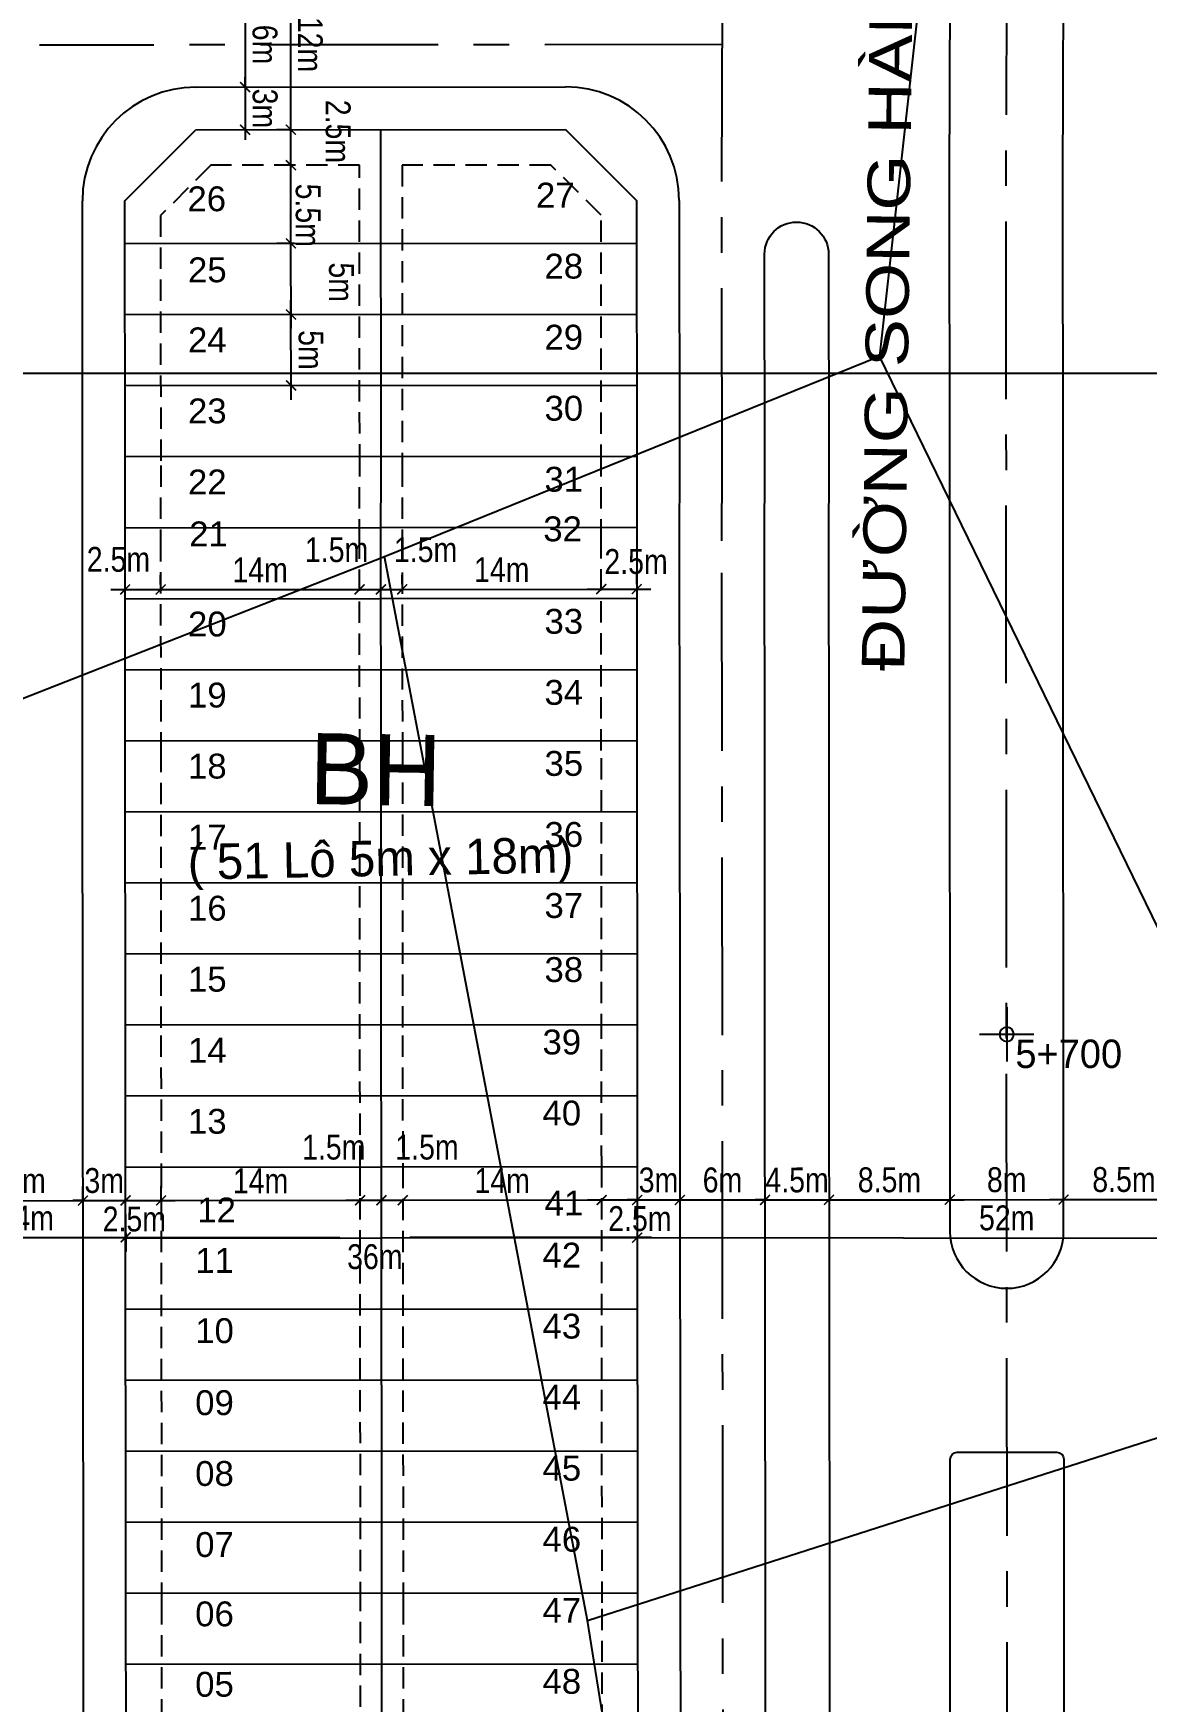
# Model space of a CAD drawing. Extents: x 597165 to 598689, y 1181586 to 1183364.
# Drawn here: x 598049.3 to 598127.6, y 1182460.9 to 1182578.3 of the extents above; entities that cross this region are included whole.
import ezdxf
from ezdxf.enums import TextEntityAlignment as Align

# ---------------------------------------------------------------- set-up
doc = ezdxf.new("R2010")
doc.units = 0
doc.header["$MEASUREMENT"] = 0
doc.linetypes.add('CENTER', pattern=[2, 1.25, -0.25, 0.25, -0.25])
doc.linetypes.add('DASHED', pattern=[0.75, 0.5, -0.25])
doc.layers.get('0').update_dxf_attribs({"linetype": 'CONTINUOUS'})
doc.layers.get('DEFPOINTS').update_dxf_attribs({"color": 8, "linetype": 'CONTINUOUS'})
for name, color, linetype in [('CGXD', 3, 'CONTINUOUS'), ('DIM-T', 7, 'CONTINUOUS'), ('DTEXT', 7, 'CONTINUOUS'), ('DTEXT-TENLO', 4, 'CONTINUOUS'), ('GT-QLO50-L', 4, 'CONTINUOUS'), ('GT-QLO50-LYTRINH', 7, 'CONTINUOUS'), ('GT-QLO50-TIM', 2, 'CONTINUOUS'), ('NEN-HT', 8, 'CONTINUOUS'), ('NET-04', 4, 'CONTINUOUS'), ('NET-LENGOAI', 4, 'CONTINUOUS'), ('NET-LETRONG', 5, 'CONTINUOUS'), ('NET-PLO', 2, 'CONTINUOUS'), ('NET-TIM', 2, 'CENTER'), ('TEXT-SOLO', 7, 'CONTINUOUS')]:
    doc.layers.add(name, color=color, linetype=linetype)
doc.styles.add('AVO', font='VHELVEN.TTF')
doc.styles.add('TOA-DO-TIM', font='VAVON.TTF')
doc.styles.add('VHEL-C-R', font='VHELVCN.TTF')
doc.styles.add('VHEL-R', font='VHELVEN.TTF')
doc.styles.add('VTIMES-R', font='VAPTIMN.TTF')
doc.dimstyles.new('TL1000', dxfattribs={"dimscale": 0, "dimtxt": 2, "dimasz": 0.7, "dimexe": 1, "dimexo": 1, "dimgap": 0.5, "dimtad": 1, "dimdec": 1, "dimzin": 12, "dimtxsty": 'VHEL-C-R', "dimblk1": 'ARCHTICK', "dimblk2": 'ARCHTICK', "dimsah": 1, "dimcen": -0.09, "dimdle": 1, "dimclrd": 256, "dimclre": 256, "dimclrt": 256, "dimazin": 3, "dimtfac": 0.005, "dimtdec": 1, "dimtix": 1, "dimtmove": 0, "dimatfit": 3, "dimtolj": 1, "dimtzin": 0})

# ---------------------------------------------------------------- blocks, each defined once
blk = doc.blocks.new('LYTRINH')
at = {"layer": 'GT-QLO50-LYTRINH'}
for p, q in [((0, 0.96), (0, -0.96)), ((0.96, 0), (-0.96, 0))]:
    blk.add_line(p, q, dxfattribs=at)
blk = doc.blocks.new('_ARCHTICK')
at = {"color": 0, "linetype": 'BYBLOCK', "const_width": 0.15}
blk.add_lwpolyline([(-0.5, -0.5), (0.5, 0.5)], dxfattribs=at)
blk = doc.blocks.new('*D1388')
at = {"linetype": 'BYBLOCK'}
blk.add_line((598067.43, 1182552.51), (598067.42, 1182559.51), dxfattribs=at)
at = {"layer": 'DEFPOINTS', "color": 0, "linetype": 'BYBLOCK'}
for p in [(598067.42, 1182558.51), (598067.42, 1182558.51), (598067.43, 1182553.51)]:
    blk.add_point(p, dxfattribs=at)
at = {"linetype": 'BYBLOCK', "xscale": 0.7, "yscale": 0.7, "zscale": 0.7}
for p, rotation in [((598067.42, 1182558.51), 90.0463131872708), ((598067.43, 1182553.51), 270.0463131872708)]:
    blk.add_blockref('_ARCHTICK', p, dxfattribs=dict(at, rotation=rotation))
at = {"linetype": 'BYBLOCK', "insert": (598068.82, 1182556.01), "char_height": 1.75, "attachment_point": 5, "rotation": 270.0463, "style": 'VHEL-C-R'}
blk.add_mtext('\\A1;5m', dxfattribs=at)
blk = doc.blocks.new('*D1387')
at = {"linetype": 'BYBLOCK'}
for p, q in [((598067.66, 1182563.51), (598066.42, 1182563.51)), ((598067.43, 1182557.51), (598067.42, 1182563.51))]:
    blk.add_line(p, q, dxfattribs=at)
at = {"layer": 'DEFPOINTS', "color": 0, "linetype": 'BYBLOCK'}
for p in [(598067.42, 1182563.51), (598068.66, 1182563.51), (598067.42, 1182558.51)]:
    blk.add_point(p, dxfattribs=at)
at = {"linetype": 'BYBLOCK', "xscale": 0.7, "yscale": 0.7, "zscale": 0.7}
for p, rotation in [((598067.42, 1182563.51), 90.04631318727085), ((598067.42, 1182558.51), 270.0463131872709)]:
    blk.add_blockref('_ARCHTICK', p, dxfattribs=dict(at, rotation=rotation))
at = {"linetype": 'BYBLOCK', "insert": (598070.96, 1182560.78), "char_height": 1.75, "attachment_point": 5, "rotation": 270.0463, "style": 'VHEL-C-R'}
blk.add_mtext('\\A1;5m', dxfattribs=at)
blk = doc.blocks.new('*D1386')
at = {"linetype": 'BYBLOCK'}
for p, q in [((598067.42, 1182562.51), (598067.41, 1182570.01)), ((598067.1, 1182569.01), (598066.42, 1182569.01)), ((598067.66, 1182563.51), (598066.42, 1182563.51))]:
    blk.add_line(p, q, dxfattribs=at)
at = {"layer": 'DEFPOINTS', "color": 0, "linetype": 'BYBLOCK'}
for p in [(598067.42, 1182569.01), (598068.1, 1182569.01), (598068.66, 1182563.51)]:
    blk.add_point(p, dxfattribs=at)
at = {"linetype": 'BYBLOCK', "xscale": 0.7, "yscale": 0.7, "zscale": 0.7}
for p, rotation in [((598067.42, 1182569.01), 90.04631318727085), ((598067.42, 1182563.51), 270.0463131872709)]:
    blk.add_blockref('_ARCHTICK', p, dxfattribs=dict(at, rotation=rotation))
at = {"linetype": 'BYBLOCK', "insert": (598068.62, 1182565.49), "char_height": 1.75, "attachment_point": 5, "rotation": 270.0463, "style": 'VHEL-C-R'}
blk.add_mtext('\\A1;5.5m', dxfattribs=at)
blk = doc.blocks.new('*D1385')
at = {"linetype": 'BYBLOCK'}
for p, q in [((598067.27, 1182571.51), (598066.41, 1182571.51)), ((598067.42, 1182568.01), (598067.41, 1182571.51)), ((598067.1, 1182569.01), (598066.42, 1182569.01))]:
    blk.add_line(p, q, dxfattribs=at)
at = {"layer": 'DEFPOINTS', "color": 0, "linetype": 'BYBLOCK'}
for p in [(598067.41, 1182571.51), (598068.27, 1182571.51), (598068.1, 1182569.01)]:
    blk.add_point(p, dxfattribs=at)
at = {"linetype": 'BYBLOCK', "xscale": 0.7, "yscale": 0.7, "zscale": 0.7}
for p, rotation in [((598067.41, 1182571.51), 90.04631318727085), ((598067.42, 1182569.01), 270.0463131872709)]:
    blk.add_blockref('_ARCHTICK', p, dxfattribs=dict(at, rotation=rotation))
at = {"linetype": 'BYBLOCK', "insert": (598070.73, 1182571.39), "char_height": 1.75, "attachment_point": 5, "rotation": 270.0463, "style": 'VHEL-C-R'}
blk.add_mtext('\\A1;2.5m', dxfattribs=at)
blk = doc.blocks.new('*D1384')
at = {"linetype": 'BYBLOCK'}
for p, q in [((598067.41, 1182570.51), (598067.4, 1182584.51)), ((598067.27, 1182571.51), (598066.41, 1182571.51))]:
    blk.add_line(p, q, dxfattribs=at)
at = {"layer": 'DEFPOINTS', "color": 0, "linetype": 'BYBLOCK'}
for p in [(598067.4, 1182583.51), (598067.4, 1182583.51), (598068.27, 1182571.51)]:
    blk.add_point(p, dxfattribs=at)
at = {"linetype": 'BYBLOCK', "xscale": 0.7, "yscale": 0.7, "zscale": 0.7}
for p, rotation in [((598067.4, 1182583.51), 90.04631318727085), ((598067.41, 1182571.51), 270.0463131872709)]:
    blk.add_blockref('_ARCHTICK', p, dxfattribs=dict(at, rotation=rotation))
at = {"linetype": 'BYBLOCK', "insert": (598068.78, 1182577.51), "char_height": 1.75, "attachment_point": 5, "rotation": 270.0463, "style": 'VHEL-C-R'}
blk.add_mtext('\\A1;12m', dxfattribs=at)
blk = doc.blocks.new('*D1371')
at = {"linetype": 'BYBLOCK'}
for p, q in [((598055.75, 1182539.5), (598055.75, 1182540.15)), ((598058.25, 1182539.5), (598058.25, 1182540.15)), ((598054.75, 1182539.15), (598058.25, 1182539.15))]:
    blk.add_line(p, q, dxfattribs=at)
at = {"layer": 'DEFPOINTS', "color": 0, "linetype": 'BYBLOCK'}
for p in [(598058.25, 1182539.15), (598055.75, 1182538.5), (598058.25, 1182538.5)]:
    blk.add_point(p, dxfattribs=at)
at = {"linetype": 'BYBLOCK', "xscale": 0.7, "yscale": 0.7, "zscale": 0.7}
for p, rotation in [((598055.75, 1182539.15), 180.0516133719799), ((598058.25, 1182539.15), 0.05161337197983987)]:
    blk.add_blockref('_ARCHTICK', p, dxfattribs=dict(at, rotation=rotation))
at = {"linetype": 'BYBLOCK', "insert": (598055.28, 1182541.26), "char_height": 1.75, "attachment_point": 5, "rotation": 0.0516, "style": 'VHEL-C-R'}
blk.add_mtext('\\A1;2.5m', dxfattribs=at)
blk = doc.blocks.new('*D1370')
at = {"linetype": 'BYBLOCK'}
for p, q in [((598058.25, 1182539.5), (598058.25, 1182540.15)), ((598072.25, 1182539.51), (598072.25, 1182540.16)), ((598057.25, 1182539.15), (598073.25, 1182539.16))]:
    blk.add_line(p, q, dxfattribs=at)
at = {"layer": 'DEFPOINTS', "color": 0, "linetype": 'BYBLOCK'}
for p in [(598072.25, 1182539.16), (598058.25, 1182538.5), (598072.25, 1182538.51)]:
    blk.add_point(p, dxfattribs=at)
at = {"linetype": 'BYBLOCK', "xscale": 0.7, "yscale": 0.7, "zscale": 0.7}
for p, rotation in [((598058.25, 1182539.15), 180.0516133719799), ((598072.25, 1182539.16), 0.05161337197985257)]:
    blk.add_blockref('_ARCHTICK', p, dxfattribs=dict(at, rotation=rotation))
at = {"linetype": 'BYBLOCK', "insert": (598065.25, 1182540.53), "char_height": 1.75, "attachment_point": 5, "rotation": 0.0516, "style": 'VHEL-C-R'}
blk.add_mtext('\\A1;14m', dxfattribs=at)
blk = doc.blocks.new('*D1369')
at = {"linetype": 'BYBLOCK'}
for p, q in [((598072.25, 1182539.51), (598072.25, 1182540.16)), ((598073.75, 1182539.51), (598073.75, 1182540.16)), ((598071.25, 1182539.16), (598073.75, 1182539.16))]:
    blk.add_line(p, q, dxfattribs=at)
at = {"layer": 'DEFPOINTS', "color": 0, "linetype": 'BYBLOCK'}
for p in [(598073.75, 1182539.16), (598072.25, 1182538.51), (598073.75, 1182538.51)]:
    blk.add_point(p, dxfattribs=at)
at = {"linetype": 'BYBLOCK', "xscale": 0.7, "yscale": 0.7, "zscale": 0.7}
for p, rotation in [((598072.25, 1182539.16), 180.0516133719799), ((598073.75, 1182539.16), 0.05161337197985257)]:
    blk.add_blockref('_ARCHTICK', p, dxfattribs=dict(at, rotation=rotation))
at = {"linetype": 'BYBLOCK', "insert": (598070.63, 1182541.94), "char_height": 1.75, "attachment_point": 5, "rotation": 0.0516, "style": 'VHEL-C-R'}
blk.add_mtext('\\A1;1.5m', dxfattribs=at)
blk = doc.blocks.new('*D1368')
at = {"linetype": 'BYBLOCK'}
for p, q in [((598073.75, 1182539.51), (598073.75, 1182540.16)), ((598075.25, 1182539.52), (598075.25, 1182540.16)), ((598072.75, 1182539.16), (598075.25, 1182539.16))]:
    blk.add_line(p, q, dxfattribs=at)
at = {"layer": 'DEFPOINTS', "color": 0, "linetype": 'BYBLOCK'}
for p in [(598075.25, 1182539.16), (598073.75, 1182538.51), (598075.25, 1182538.52)]:
    blk.add_point(p, dxfattribs=at)
at = {"linetype": 'BYBLOCK', "xscale": 0.7, "yscale": 0.7, "zscale": 0.7}
for p, rotation in [((598073.75, 1182539.16), 180.0516133719799), ((598075.25, 1182539.16), 0.05161337197985257)]:
    blk.add_blockref('_ARCHTICK', p, dxfattribs=dict(at, rotation=rotation))
at = {"linetype": 'BYBLOCK', "insert": (598076.89, 1182541.94), "char_height": 1.75, "attachment_point": 5, "rotation": 0.0516, "style": 'VHEL-C-R'}
blk.add_mtext('\\A1;1.5m', dxfattribs=at)
blk = doc.blocks.new('*D1367')
at = {"linetype": 'BYBLOCK'}
for p, q in [((598075.25, 1182539.52), (598075.25, 1182540.16)), ((598089.25, 1182539.53), (598089.25, 1182540.18)), ((598074.25, 1182539.16), (598090.25, 1182539.18))]:
    blk.add_line(p, q, dxfattribs=at)
at = {"layer": 'DEFPOINTS', "color": 0, "linetype": 'BYBLOCK'}
for p in [(598089.25, 1182539.18), (598075.25, 1182538.52), (598089.25, 1182538.53)]:
    blk.add_point(p, dxfattribs=at)
at = {"linetype": 'BYBLOCK', "xscale": 0.7, "yscale": 0.7, "zscale": 0.7}
for p, rotation in [((598075.25, 1182539.16), 180.0516133719799), ((598089.25, 1182539.18), 0.05161337197985257)]:
    blk.add_blockref('_ARCHTICK', p, dxfattribs=dict(at, rotation=rotation))
at = {"linetype": 'BYBLOCK', "insert": (598082.25, 1182540.55), "char_height": 1.75, "attachment_point": 5, "rotation": 0.0516, "style": 'VHEL-C-R'}
blk.add_mtext('\\A1;14m', dxfattribs=at)
blk = doc.blocks.new('*D1366')
at = {"linetype": 'BYBLOCK'}
for p, q in [((598089.25, 1182539.53), (598089.25, 1182540.18)), ((598091.75, 1182539.53), (598091.75, 1182540.18)), ((598088.25, 1182539.18), (598092.75, 1182539.18))]:
    blk.add_line(p, q, dxfattribs=at)
at = {"layer": 'DEFPOINTS', "color": 0, "linetype": 'BYBLOCK'}
for p in [(598091.75, 1182539.18), (598089.25, 1182538.53), (598091.75, 1182538.53)]:
    blk.add_point(p, dxfattribs=at)
at = {"linetype": 'BYBLOCK', "xscale": 0.7, "yscale": 0.7, "zscale": 0.7}
for p, rotation in [((598089.25, 1182539.18), 180.0516133719799), ((598091.75, 1182539.18), 0.05161337197985257)]:
    blk.add_blockref('_ARCHTICK', p, dxfattribs=dict(at, rotation=rotation))
at = {"linetype": 'BYBLOCK', "insert": (598091.7, 1182541.11), "char_height": 1.75, "attachment_point": 5, "rotation": 0.0516, "style": 'VHEL-C-R'}
blk.add_mtext('\\A1;2.5m', dxfattribs=at)
blk = doc.blocks.new('*D1356')
at = {"linetype": 'BYBLOCK'}
for p, q in [((598064.19, 1182581.51), (598064.19, 1182573.51)), ((598064.91, 1182580.51), (598063.19, 1182580.51))]:
    blk.add_line(p, q, dxfattribs=at)
at = {"layer": 'DEFPOINTS', "color": 0, "linetype": 'BYBLOCK'}
for p in [(598065.91, 1182580.51), (598064.19, 1182574.51), (598064.19, 1182574.51)]:
    blk.add_point(p, dxfattribs=at)
at = {"linetype": 'BYBLOCK', "xscale": 0.7, "yscale": 0.7, "zscale": 0.7}
for p, rotation in [((598064.19, 1182580.51), 90.04631318772412), ((598064.19, 1182574.51), 270.0463131877241)]:
    blk.add_blockref('_ARCHTICK', p, dxfattribs=dict(at, rotation=rotation))
at = {"linetype": 'BYBLOCK', "insert": (598065.58, 1182577.51), "char_height": 1.75, "attachment_point": 5, "rotation": 270.0463, "style": 'VHEL-C-R'}
blk.add_mtext('\\A1;6m', dxfattribs=at)
blk = doc.blocks.new('*D1355')
at = {"linetype": 'BYBLOCK'}
for p, q in [((598064.19, 1182574.51), (598064.19, 1182575.21)), ((598064.19, 1182574.51), (598064.19, 1182571.51)), ((598064.19, 1182571.51), (598064.19, 1182570.81))]:
    blk.add_line(p, q, dxfattribs=at)
at = {"layer": 'DEFPOINTS', "color": 0, "linetype": 'BYBLOCK'}
for p in [(598064.19, 1182574.51), (598064.19, 1182571.51), (598064.19, 1182571.51)]:
    blk.add_point(p, dxfattribs=at)
at = {"linetype": 'BYBLOCK', "xscale": 0.7, "yscale": 0.7, "zscale": 0.7}
for p, rotation in [((598064.19, 1182574.51), 270.0463131877241), ((598064.19, 1182571.51), 90.04631318772412)]:
    blk.add_blockref('_ARCHTICK', p, dxfattribs=dict(at, rotation=rotation))
at = {"linetype": 'BYBLOCK', "insert": (598065.59, 1182573.01), "char_height": 1.75, "attachment_point": 5, "rotation": 270.0463, "style": 'VHEL-C-R'}
blk.add_mtext('\\A1;3m', dxfattribs=at)
blk = doc.blocks.new('*D1353')
at = {"linetype": 'BYBLOCK'}
for p, q in [((598044.78, 1182496.19), (598044.78, 1182497.13)), ((598052.78, 1182496.14), (598052.78, 1182497.14)), ((598043.78, 1182496.13), (598053.78, 1182496.14))]:
    blk.add_line(p, q, dxfattribs=at)
at = {"layer": 'DEFPOINTS', "color": 0, "linetype": 'BYBLOCK'}
for p in [(598052.78, 1182496.14), (598044.78, 1182495.19), (598052.78, 1182495.14)]:
    blk.add_point(p, dxfattribs=at)
at = {"linetype": 'BYBLOCK', "xscale": 0.7, "yscale": 0.7, "zscale": 0.7}
for p, rotation in [((598044.78, 1182496.13), 180.0555296957083), ((598052.78, 1182496.14), 0.05552969570832438)]:
    blk.add_blockref('_ARCHTICK', p, dxfattribs=dict(at, rotation=rotation))
at = {"linetype": 'BYBLOCK', "insert": (598048.78, 1182497.53), "char_height": 1.75, "attachment_point": 5, "rotation": 0.0555, "style": 'VHEL-C-R'}
blk.add_mtext('\\A1;8m', dxfattribs=at)
blk = doc.blocks.new('*D1352')
at = {"linetype": 'BYBLOCK'}
for p, q in [((598052.78, 1182496.14), (598052.78, 1182497.14)), ((598055.78, 1182495.09), (598055.78, 1182497.15)), ((598052.78, 1182496.14), (598052.08, 1182496.14)), ((598052.78, 1182496.14), (598055.78, 1182496.15)), ((598055.78, 1182496.15), (598056.48, 1182496.15))]:
    blk.add_line(p, q, dxfattribs=at)
at = {"layer": 'DEFPOINTS', "color": 0, "linetype": 'BYBLOCK'}
for p in [(598055.78, 1182496.15), (598052.78, 1182495.14), (598055.79, 1182494.09)]:
    blk.add_point(p, dxfattribs=at)
at = {"linetype": 'BYBLOCK', "xscale": 0.7, "yscale": 0.7, "zscale": 0.7}
for p, rotation in [((598052.78, 1182496.14), 0.05552969570829625), ((598055.78, 1182496.15), 180.0555296957083)]:
    blk.add_blockref('_ARCHTICK', p, dxfattribs=dict(at, rotation=rotation))
at = {"linetype": 'BYBLOCK', "insert": (598054.28, 1182497.54), "char_height": 1.75, "attachment_point": 5, "rotation": 0.0555, "style": 'VHEL-C-R'}
blk.add_mtext('\\A1;3m', dxfattribs=at)
blk = doc.blocks.new('*D1351')
at = {"linetype": 'BYBLOCK'}
for p, q in [((598055.78, 1182495.09), (598055.78, 1182497.15)), ((598058.28, 1182496.04), (598058.28, 1182497.15)), ((598054.78, 1182496.14), (598059.28, 1182496.15))]:
    blk.add_line(p, q, dxfattribs=at)
at = {"layer": 'DEFPOINTS', "color": 0, "linetype": 'BYBLOCK'}
for p in [(598058.28, 1182496.15), (598058.29, 1182495.04), (598055.79, 1182494.09)]:
    blk.add_point(p, dxfattribs=at)
at = {"linetype": 'BYBLOCK', "xscale": 0.7, "yscale": 0.7, "zscale": 0.7}
for p, rotation in [((598055.78, 1182496.15), 180.0555296957083), ((598058.28, 1182496.15), 0.05552969570832438)]:
    blk.add_blockref('_ARCHTICK', p, dxfattribs=dict(at, rotation=rotation))
at = {"linetype": 'BYBLOCK', "insert": (598056.4, 1182494.83), "char_height": 1.75, "attachment_point": 5, "rotation": 0.0555, "style": 'VHEL-C-R'}
blk.add_mtext('\\A1;2.5m', dxfattribs=at)
blk = doc.blocks.new('*D1350')
at = {"linetype": 'BYBLOCK'}
for p, q in [((598058.28, 1182496.04), (598058.28, 1182497.15)), ((598072.28, 1182496.47), (598072.28, 1182497.16)), ((598057.28, 1182496.15), (598073.28, 1182496.16))]:
    blk.add_line(p, q, dxfattribs=at)
at = {"layer": 'DEFPOINTS', "color": 0, "linetype": 'BYBLOCK'}
for p in [(598072.28, 1182496.16), (598072.28, 1182495.47), (598058.29, 1182495.04)]:
    blk.add_point(p, dxfattribs=at)
at = {"linetype": 'BYBLOCK', "xscale": 0.7, "yscale": 0.7, "zscale": 0.7}
for p, rotation in [((598058.28, 1182496.15), 180.0555296957083), ((598072.28, 1182496.16), 0.05552969570832438)]:
    blk.add_blockref('_ARCHTICK', p, dxfattribs=dict(at, rotation=rotation))
at = {"linetype": 'BYBLOCK', "insert": (598065.28, 1182497.53), "char_height": 1.75, "attachment_point": 5, "rotation": 0.0555, "style": 'VHEL-C-R'}
blk.add_mtext('\\A1;14m', dxfattribs=at)
blk = doc.blocks.new('*D1349')
at = {"linetype": 'BYBLOCK'}
for p, q in [((598072.28, 1182496.47), (598072.28, 1182497.16)), ((598071.28, 1182496.16), (598073.78, 1182496.16))]:
    blk.add_line(p, q, dxfattribs=at)
at = {"layer": 'DEFPOINTS', "color": 0, "linetype": 'BYBLOCK'}
for p in [(598072.28, 1182495.47), (598073.78, 1182496.16), (598073.78, 1182496.16)]:
    blk.add_point(p, dxfattribs=at)
at = {"linetype": 'BYBLOCK', "xscale": 0.7, "yscale": 0.7, "zscale": 0.7}
for p, rotation in [((598072.28, 1182496.16), 180.0555296957083), ((598073.78, 1182496.16), 0.05552969570832438)]:
    blk.add_blockref('_ARCHTICK', p, dxfattribs=dict(at, rotation=rotation))
at = {"linetype": 'BYBLOCK', "insert": (598070.43, 1182499.89), "char_height": 1.75, "attachment_point": 5, "rotation": 0.0555, "style": 'VHEL-C-R'}
blk.add_mtext('\\A1;1.5m', dxfattribs=at)
blk = doc.blocks.new('*D1348')
at = {"linetype": 'BYBLOCK'}
blk.add_line((598072.78, 1182496.16), (598075.28, 1182496.16), dxfattribs=at)
at = {"layer": 'DEFPOINTS', "color": 0, "linetype": 'BYBLOCK'}
for p in [(598073.78, 1182496.16), (598075.28, 1182496.16), (598075.28, 1182496.16)]:
    blk.add_point(p, dxfattribs=at)
at = {"linetype": 'BYBLOCK', "xscale": 0.7, "yscale": 0.7, "zscale": 0.7}
for p, rotation in [((598073.78, 1182496.16), 180.0555296957083), ((598075.28, 1182496.16), 0.05552969570832438)]:
    blk.add_blockref('_ARCHTICK', p, dxfattribs=dict(at, rotation=rotation))
at = {"linetype": 'BYBLOCK', "insert": (598076.99, 1182499.89), "char_height": 1.75, "attachment_point": 5, "rotation": 0.0555, "style": 'VHEL-C-R'}
blk.add_mtext('\\A1;1.5m', dxfattribs=at)
blk = doc.blocks.new('*D1347')
at = {"linetype": 'BYBLOCK'}
blk.add_line((598074.28, 1182496.16), (598090.28, 1182496.18), dxfattribs=at)
at = {"layer": 'DEFPOINTS', "color": 0, "linetype": 'BYBLOCK'}
for p in [(598075.28, 1182496.16), (598089.28, 1182496.18), (598089.28, 1182496.18)]:
    blk.add_point(p, dxfattribs=at)
at = {"linetype": 'BYBLOCK', "xscale": 0.7, "yscale": 0.7, "zscale": 0.7}
for p, rotation in [((598089.28, 1182496.18), 0.05552969570832438), ((598075.28, 1182496.16), 180.0555296957083)]:
    blk.add_blockref('_ARCHTICK', p, dxfattribs=dict(at, rotation=rotation))
at = {"linetype": 'BYBLOCK', "insert": (598082.28, 1182497.55), "char_height": 1.75, "attachment_point": 5, "rotation": 0.0555, "style": 'VHEL-C-R'}
blk.add_mtext('\\A1;14m', dxfattribs=at)
blk = doc.blocks.new('*D1346')
at = {"linetype": 'BYBLOCK'}
blk.add_line((598088.28, 1182496.18), (598091.78, 1182496.18), dxfattribs=at)
at = {"layer": 'DEFPOINTS', "color": 0, "linetype": 'BYBLOCK'}
for p in [(598089.28, 1182496.18), (598091.78, 1182496.18), (598091.78, 1182496.18)]:
    blk.add_point(p, dxfattribs=at)
at = {"linetype": 'BYBLOCK', "xscale": 0.7, "yscale": 0.7, "zscale": 0.7}
for p, rotation in [((598089.28, 1182496.18), 180.0555296957083), ((598091.78, 1182496.18), 0.05552969570832438)]:
    blk.add_blockref('_ARCHTICK', p, dxfattribs=dict(at, rotation=rotation))
at = {"linetype": 'BYBLOCK', "insert": (598091.97, 1182494.86), "char_height": 1.75, "attachment_point": 5, "rotation": 0.0555, "style": 'VHEL-C-R'}
blk.add_mtext('\\A1;2.5m', dxfattribs=at)
blk = doc.blocks.new('*D1345')
at = {"linetype": 'BYBLOCK'}
for p, q in [((598091.78, 1182496.18), (598091.08, 1182496.18)), ((598091.78, 1182496.18), (598094.78, 1182496.18)), ((598094.78, 1182496.18), (598095.48, 1182496.18))]:
    blk.add_line(p, q, dxfattribs=at)
at = {"layer": 'DEFPOINTS', "color": 0, "linetype": 'BYBLOCK'}
for p in [(598091.78, 1182496.18), (598094.78, 1182496.18), (598094.78, 1182496.18)]:
    blk.add_point(p, dxfattribs=at)
at = {"linetype": 'BYBLOCK', "xscale": 0.7, "yscale": 0.7, "zscale": 0.7}
for p, rotation in [((598091.78, 1182496.18), 0.05552969570829625), ((598094.78, 1182496.18), 180.0555296957083)]:
    blk.add_blockref('_ARCHTICK', p, dxfattribs=dict(at, rotation=rotation))
at = {"linetype": 'BYBLOCK', "insert": (598093.28, 1182497.58), "char_height": 1.75, "attachment_point": 5, "rotation": 0.0555, "style": 'VHEL-C-R'}
blk.add_mtext('\\A1;3m', dxfattribs=at)
blk = doc.blocks.new('*D1344')
at = {"linetype": 'BYBLOCK'}
blk.add_line((598093.78, 1182496.18), (598101.78, 1182496.19), dxfattribs=at)
at = {"layer": 'DEFPOINTS', "color": 0, "linetype": 'BYBLOCK'}
for p in [(598094.78, 1182496.18), (598100.78, 1182496.19), (598100.78, 1182496.19)]:
    blk.add_point(p, dxfattribs=at)
at = {"linetype": 'BYBLOCK', "xscale": 0.7, "yscale": 0.7, "zscale": 0.7}
for p, rotation in [((598094.78, 1182496.18), 180.0555296957083), ((598100.78, 1182496.19), 0.05552969570832438)]:
    blk.add_blockref('_ARCHTICK', p, dxfattribs=dict(at, rotation=rotation))
at = {"linetype": 'BYBLOCK', "insert": (598097.78, 1182497.58), "char_height": 1.75, "attachment_point": 5, "rotation": 0.0555, "style": 'VHEL-C-R'}
blk.add_mtext('\\A1;6m', dxfattribs=at)
blk = doc.blocks.new('*D1343')
at = {"linetype": 'BYBLOCK'}
for p, q in [((598100.78, 1182496.19), (598100.08, 1182496.19)), ((598100.78, 1182496.19), (598105.28, 1182496.19)), ((598105.28, 1182496.19), (598105.98, 1182496.19))]:
    blk.add_line(p, q, dxfattribs=at)
at = {"layer": 'DEFPOINTS', "color": 0, "linetype": 'BYBLOCK'}
for p in [(598100.78, 1182496.19), (598105.28, 1182496.19), (598105.28, 1182496.19)]:
    blk.add_point(p, dxfattribs=at)
at = {"linetype": 'BYBLOCK', "xscale": 0.7, "yscale": 0.7, "zscale": 0.7}
for p, rotation in [((598100.78, 1182496.19), 0.05552969570829625), ((598105.28, 1182496.19), 180.0555296957083)]:
    blk.add_blockref('_ARCHTICK', p, dxfattribs=dict(at, rotation=rotation))
at = {"linetype": 'BYBLOCK', "insert": (598103.03, 1182497.58), "char_height": 1.75, "attachment_point": 5, "rotation": 0.0555, "style": 'VHEL-C-R'}
blk.add_mtext('\\A1;4.5m', dxfattribs=at)
blk = doc.blocks.new('*D1342')
at = {"linetype": 'BYBLOCK'}
blk.add_line((598104.28, 1182496.19), (598114.78, 1182496.2), dxfattribs=at)
at = {"layer": 'DEFPOINTS', "color": 0, "linetype": 'BYBLOCK'}
for p in [(598105.28, 1182496.19), (598113.78, 1182496.2), (598113.78, 1182496.2)]:
    blk.add_point(p, dxfattribs=at)
at = {"linetype": 'BYBLOCK', "xscale": 0.7, "yscale": 0.7, "zscale": 0.7}
for p, rotation in [((598105.28, 1182496.19), 180.0555296957083), ((598113.78, 1182496.2), 0.05552969570832438)]:
    blk.add_blockref('_ARCHTICK', p, dxfattribs=dict(at, rotation=rotation))
at = {"linetype": 'BYBLOCK', "insert": (598109.53, 1182497.59), "char_height": 1.75, "attachment_point": 5, "rotation": 0.0555, "style": 'VHEL-C-R'}
blk.add_mtext('\\A1;8.5m', dxfattribs=at)
blk = doc.blocks.new('*D1341')
at = {"linetype": 'BYBLOCK'}
blk.add_line((598112.78, 1182496.2), (598122.78, 1182496.21), dxfattribs=at)
at = {"layer": 'DEFPOINTS', "color": 0, "linetype": 'BYBLOCK'}
for p in [(598113.78, 1182496.2), (598121.78, 1182496.21), (598121.78, 1182496.21)]:
    blk.add_point(p, dxfattribs=at)
at = {"linetype": 'BYBLOCK', "xscale": 0.7, "yscale": 0.7, "zscale": 0.7}
for p, rotation in [((598113.78, 1182496.2), 180.0555296957083), ((598121.78, 1182496.21), 0.05552969570832438)]:
    blk.add_blockref('_ARCHTICK', p, dxfattribs=dict(at, rotation=rotation))
at = {"linetype": 'BYBLOCK', "insert": (598117.78, 1182497.6), "char_height": 1.75, "attachment_point": 5, "rotation": 0.0555, "style": 'VHEL-C-R'}
blk.add_mtext('\\A1;8m', dxfattribs=at)
blk = doc.blocks.new('*D1340')
at = {"linetype": 'BYBLOCK'}
blk.add_line((598120.78, 1182496.21), (598131.28, 1182496.22), dxfattribs=at)
at = {"layer": 'DEFPOINTS', "color": 0, "linetype": 'BYBLOCK'}
for p in [(598121.78, 1182496.21), (598130.28, 1182496.22), (598130.28, 1182496.22)]:
    blk.add_point(p, dxfattribs=at)
at = {"linetype": 'BYBLOCK', "xscale": 0.7, "yscale": 0.7, "zscale": 0.7}
for p, rotation in [((598121.78, 1182496.21), 180.0555296957083), ((598130.28, 1182496.22), 0.05552969570832438)]:
    blk.add_blockref('_ARCHTICK', p, dxfattribs=dict(at, rotation=rotation))
at = {"linetype": 'BYBLOCK', "insert": (598126.03, 1182497.61), "char_height": 1.75, "attachment_point": 5, "rotation": 0.0555, "style": 'VHEL-C-R'}
blk.add_mtext('\\A1;8.5m', dxfattribs=at)
blk = doc.blocks.new('*D1336')
at = {"linetype": 'BYBLOCK'}
for p, q in [((598041.78, 1182495.13), (598041.79, 1182492.53)), ((598055.78, 1182495.15), (598055.79, 1182492.55)), ((598040.79, 1182493.53), (598056.79, 1182493.55))]:
    blk.add_line(p, q, dxfattribs=at)
at = {"layer": 'DEFPOINTS', "color": 0, "linetype": 'BYBLOCK'}
for p in [(598041.78, 1182496.13), (598055.78, 1182496.15), (598055.79, 1182493.55)]:
    blk.add_point(p, dxfattribs=at)
at = {"linetype": 'BYBLOCK', "xscale": 0.7, "yscale": 0.7, "zscale": 0.7}
for p, rotation in [((598041.79, 1182493.53), 180.0555296648911), ((598055.79, 1182493.55), 0.05552966489114129)]:
    blk.add_blockref('_ARCHTICK', p, dxfattribs=dict(at, rotation=rotation))
at = {"linetype": 'BYBLOCK', "insert": (598048.79, 1182494.91), "char_height": 1.75, "attachment_point": 5, "rotation": 0.0555, "style": 'VHEL-C-R'}
blk.add_mtext('\\A1;14m', dxfattribs=at)
blk = doc.blocks.new('*D1335')
at = {"linetype": 'BYBLOCK'}
for p, q in [((598091.78, 1182495.18), (598091.78, 1182492.53)), ((598143.78, 1182495.15), (598143.78, 1182492.5)), ((598090.78, 1182493.53), (598144.78, 1182493.49))]:
    blk.add_line(p, q, dxfattribs=at)
at = {"layer": 'DEFPOINTS', "color": 0, "linetype": 'BYBLOCK'}
for p in [(598091.78, 1182496.18), (598143.78, 1182496.15), (598143.78, 1182493.5)]:
    blk.add_point(p, dxfattribs=at)
at = {"linetype": 'BYBLOCK', "xscale": 0.7, "yscale": 0.7, "zscale": 0.7}
for p, rotation in [((598091.78, 1182493.53), 179.9627573419773), ((598143.78, 1182493.5), 359.9627573419772)]:
    blk.add_blockref('_ARCHTICK', p, dxfattribs=dict(at, rotation=rotation))
at = {"linetype": 'BYBLOCK', "insert": (598117.78, 1182494.91), "char_height": 1.75, "attachment_point": 5, "rotation": 359.9628, "style": 'VHEL-C-R'}
blk.add_mtext('\\A1;52m', dxfattribs=at)
blk = doc.blocks.new('*D1251')
at = {"linetype": 'BYBLOCK'}
for p, q in [((598055.79, 1182494.5), (598055.79, 1182494.56)), ((598091.78, 1182494.48), (598091.78, 1182494.53)), ((598054.79, 1182493.56), (598070.86, 1182493.55)), ((598092.78, 1182493.53), (598075.78, 1182493.54))]:
    blk.add_line(p, q, dxfattribs=at)
at = {"layer": 'DEFPOINTS', "color": 0, "linetype": 'BYBLOCK'}
for p in [(598055.79, 1182493.5), (598091.78, 1182493.53), (598091.78, 1182493.48)]:
    blk.add_point(p, dxfattribs=at)
at = {"linetype": 'BYBLOCK', "xscale": 0.7, "yscale": 0.7, "zscale": 0.7}
for p, rotation in [((598055.79, 1182493.56), 179.9627573418467), ((598091.78, 1182493.53), 359.9627573418467)]:
    blk.add_blockref('_ARCHTICK', p, dxfattribs=dict(at, rotation=rotation))
at = {"linetype": 'BYBLOCK', "insert": (598073.32, 1182492.18), "char_height": 1.75, "attachment_point": 5, "rotation": 359.9628, "style": 'VHEL-C-R'}
blk.add_mtext('\\A1;36m', dxfattribs=at)

msp = doc.modelspace()

# ---------------------------------------------------------------- linework, layer by layer
at = {"layer": 'CGXD', "linetype": 'DASHED', "ltscale": 3}
for points in [[(598072.2574, 1182527.8092), (598072.2441, 1182542.6024), (598072.2554, 1182547.8745), (598072.2383, 1182569.0134), (598061.7739, 1182569.0049), (598058.2412, 1182565.4665), (598058.2554, 1182547.8839), (598058.2441, 1182542.6111), (598058.2574, 1182527.7988), (598058.2727, 1182507.7484), (598058.2817, 1182498.5025), (598058.3115, 1182467.7906), (598058.34, 1182436.0699), (598060.5423, 1182434.6759), (598072.3363, 1182440.2465), (598072.3114, 1182467.803), (598072.2817, 1182498.5132), (598072.2727, 1182507.7625)], [(598089.2817, 1182498.5267), (598089.2727, 1182507.779), (598089.2574, 1182527.822), (598089.2441, 1182542.5918), (598089.2554, 1182547.8631), (598089.2412, 1182565.4916), (598085.7028, 1182569.0243), (598075.2383, 1182569.0158), (598075.2554, 1182547.8725), (598075.2441, 1182542.6005), (598075.2574, 1182527.8115), (598075.2727, 1182507.7654), (598075.2817, 1182498.5161), (598075.3114, 1182467.8057), (598075.335, 1182441.6629), (598085.5853, 1182446.5044), (598089.3253, 1182452.413), (598089.3114, 1182467.8183)]]:
    msp.add_lwpolyline(points, close=True, dxfattribs=at)
at = {"layer": 'GT-QLO50-L'}
for points in [[(598113.8065, 1182587.8691), (598113.7393, 1182567.8491), (598113.7554, 1182547.8467), (598113.7441, 1182542.5765), (598113.7574, 1182527.8409), (598113.7727, 1182507.8027), (598113.7861, 1182493.9588, 0.41421356), (598117.79, 1182489.9627), (598117.79, 1182489.9627, 0.41421356), (598121.7861, 1182493.9666), (598121.7727, 1182507.8105), (598121.7574, 1182527.847), (598121.7441, 1182542.5715), (598121.7554, 1182547.8413), (598121.7393, 1182567.8389), (598121.8063, 1182587.8186)], [(598100.8295, 1182447.8287), (598100.8114, 1182467.8287), (598100.7727, 1182507.7901), (598100.7574, 1182527.831), (598100.7441, 1182542.5846), (598100.7554, 1182547.8554), (598100.7434, 1182562.7584, -0.41421356), (598102.9916, 1182565.0102), (598102.9916, 1182565.0102, -0.41421356), (598105.2434, 1182562.762), (598105.2554, 1182547.8524), (598105.2441, 1182542.5818), (598105.2574, 1182527.8344), (598105.2727, 1182507.7945), (598105.3114, 1182467.8327), (598105.3295, 1182447.8327)], [(598113.8294, 1182447.8404), (598113.8114, 1182467.8404), (598113.8017, 1182477.9204, -0.41421356), (598114.3012, 1182478.4208), (598121.3012, 1182478.4276, -0.41421356), (598121.8017, 1182477.9281), (598121.8114, 1182467.8476), (598121.8294, 1182447.8476)]]:
    msp.add_lwpolyline(points, format="xyb", dxfattribs=at)
at = {"layer": 'GT-QLO50-LYTRINH'}
msp.add_lwpolyline([(598117.28, 1182507.84, 1), (598118.28, 1182507.84, 1)], format="xyb", close=True, dxfattribs=at)
at = {"layer": 'GT-QLO50-TIM', "linetype": 'CENTER', "ltscale": 10, "flags": 128}
msp.add_lwpolyline([(598118.1495, 1182092.552), (598118.1357, 1182107.8441), (598118.0637, 1182187.8441), (598118.0276, 1182227.8441), (598118.0096, 1182247.8441), (598117.9916, 1182267.8441), (598117.9736, 1182287.8441), (598117.9556, 1182307.8066), (598117.9375, 1182327.8441), (598117.9195, 1182347.844), (598117.9015, 1182367.844), (598117.8835, 1182387.844), (598117.8628, 1182407.7691), (598117.8475, 1182427.844), (598117.8294, 1182447.844), (598117.8114, 1182467.844), (598117.7727, 1182507.8066), (598117.7574, 1182527.844), (598117.7441, 1182542.574), (598117.7554, 1182547.844), (598117.7393, 1182567.844), (598117.8064, 1182587.8438), (598117.9915, 1182607.8055), (598118.3561, 1182627.8395), (598118.7651, 1182642.5669), (598118.9451, 1182647.8307), (598119.797, 1182667.8124), (598120.0933, 1182673.5939), (598120.9121, 1182687.7812), (598122.2554, 1182707.7359), (598130.5763, 1182807.3883), (598139.8112, 1182906.9588), (598153.3963, 1183006.021)], dxfattribs=at)
at = {"layer": 'NEN-HT', "linetype": 'CONTINUOUS'}
for p, q in [((598113.18, 1182594.6), (598108.82, 1182555.57)), ((598073.99, 1182541.47), (598108.82, 1182555.57)), ((598129.35, 1182513.44), (598108.82, 1182555.57)), ((598033.47, 1182525.59), (598073.99, 1182541.47)), ((598088.29, 1182466.59), (598073.99, 1182541.47)), ((598088.29, 1182466.59), (598141.97, 1182483.82)), ((598092.24, 1182441.64), (598088.29, 1182466.59))]:
    msp.add_line(p, q, dxfattribs=at)
at = {"layer": 'NET-04'}
msp.add_line((597253.7231, 1182554.3668), (598599.5681, 1182554.3668), dxfattribs=at)
at = {"layer": 'NET-LENGOAI', "ltscale": 20}
for p, q in [((598060.7339, 1182574.5041), (598086.7339, 1182574.5251)), ((598052.7554, 1182547.8876), (598052.7403, 1182566.4976)), ((598094.7403, 1182566.5316), (598094.7554, 1182547.8594)), ((598052.7441, 1182542.6145), (598052.7554, 1182547.8876)), ((598094.7554, 1182547.8594), (598094.7441, 1182542.5883)), ((598052.7574, 1182527.7943), (598052.7441, 1182542.6145)), ((598094.7441, 1182542.5883), (598094.7574, 1182527.8264)), ((598052.7727, 1182507.7436), (598052.7574, 1182527.7943)), ((598094.7574, 1182527.8264), (598094.7727, 1182507.7843)), ((598052.8115, 1182467.7854), (598052.7727, 1182507.7436)), ((598094.7727, 1182507.7843), (598094.8114, 1182467.8233)), ((598052.8417, 1182434.2572), (598052.8115, 1182467.7854)), ((598094.8114, 1182467.8233), (598094.8306, 1182446.5468))]:
    msp.add_line(p, q, dxfattribs=at)
for centre, start, end in [((598060.7403, 1182566.5041), 90.046313, 180.046313), ((598086.7403, 1182566.5251), 0.046313, 90.046313)]:
    msp.add_arc(centre, 8, start, end, dxfattribs=at)
at = {"layer": 'NET-LETRONG'}
for p, q in [((598055.7403, 1182566.5001), (598060.7363, 1182571.5041)), ((598060.7363, 1182571.5041), (598086.7363, 1182571.5251)), ((598086.7363, 1182571.5251), (598091.7403, 1182566.5292)), ((598055.7554, 1182547.8855), (598055.7403, 1182566.5001)), ((598091.7403, 1182566.5292), (598091.7554, 1182547.8614)), ((598055.7441, 1182542.6127), (598055.7554, 1182547.8855)), ((598091.7554, 1182547.8614), (598091.7441, 1182542.5902)), ((598055.7574, 1182527.7966), (598055.7441, 1182542.6127)), ((598091.7441, 1182542.5902), (598091.7574, 1182527.8241)), ((598055.7727, 1182507.7465), (598055.7574, 1182527.7966)), ((598091.7574, 1182527.8241), (598091.7727, 1182507.7814)), ((598055.7817, 1182498.5001), (598055.7727, 1182507.7465)), ((598091.7727, 1182507.7814), (598091.7817, 1182498.5292)), ((598055.8115, 1182467.7881), (598055.7817, 1182498.5001)), ((598091.7817, 1182498.5292), (598091.8114, 1182467.8206)), ((598055.8413, 1182434.6928), (598055.8115, 1182467.7881)), ((598091.8114, 1182467.8206), (598091.826, 1182451.6893))]:
    msp.add_line(p, q, dxfattribs=at)
at = {"layer": 'NET-PLO'}
for points in [[(598073.8381, 1182438.1911), (598073.8114, 1182467.8044), (598073.7817, 1182498.5146), (598073.7727, 1182507.7639), (598073.7574, 1182527.8103), (598073.7441, 1182542.6014), (598073.7554, 1182547.8735), (598073.7363, 1182571.5146)], [(598055.7428, 1182563.5001), (598091.7428, 1182563.5292)], [(598055.7468, 1182558.5001), (598091.7468, 1182558.5292)], [(598055.7508, 1182553.5001), (598091.7508, 1182553.5292)], [(598055.7549, 1182548.5001), (598091.7549, 1182548.5292)], [(598055.746, 1182543.5), (598091.7461, 1182543.5291)], [(598055.7478, 1182538.5), (598091.7477, 1182538.5291)], [(598055.7523, 1182533.5), (598091.7523, 1182533.5291)], [(598055.7568, 1182528.5001), (598091.7568, 1182528.5292)], [(598055.7607, 1182523.5001), (598091.7607, 1182523.5292)], [(598055.7645, 1182518.5001), (598091.7645, 1182518.5292)], [(598055.7683, 1182513.5001), (598091.7683, 1182513.5292)], [(598055.7722, 1182508.5001), (598091.7721, 1182508.5292)], [(598055.7768, 1182503.5001), (598091.7768, 1182503.5292)], [(598055.7817, 1182498.5001), (598091.7817, 1182498.5292)], [(598055.7865, 1182493.5001), (598091.7865, 1182493.5292)], [(598055.7914, 1182488.5001), (598091.7914, 1182488.5292)], [(598055.7962, 1182483.5001), (598091.7962, 1182483.5292)], [(598055.8011, 1182478.5001), (598091.8011, 1182478.5292)], [(598055.8059, 1182473.5001), (598091.8059, 1182473.5292)], [(598055.8108, 1182468.5001), (598091.8108, 1182468.5292)], [(598055.8153, 1182463.5001), (598091.8153, 1182463.5292)]]:
    msp.add_lwpolyline(points, dxfattribs=at)
at = {"layer": 'NET-TIM', "ltscale": 10}
msp.add_line((598097.7716, 1182577.5058), (598049.7315, 1182577.467), dxfattribs=at)
msp.add_lwpolyline([(598097.8295, 1182447.826), (598097.8114, 1182467.826), (598097.7727, 1182507.7872), (598097.7574, 1182527.8287), (598097.7441, 1182542.5865), (598097.7554, 1182547.8574), (598097.7392, 1182567.8694), (598097.8067, 1182587.9701), (598097.9932, 1182608.0802), (598098.3611, 1182628.2991), (598098.7746, 1182643.1864), (598098.9597, 1182648.5985), (598099.8189, 1182668.7503), (598100.1229, 1182674.6819), (598100.9509, 1182689.029), (598102.3113, 1182709.2398), (598110.6533, 1182809.1439), (598119.9371, 1182909.242)], dxfattribs=at)

# ---------------------------------------------------------------- block references
at = {"layer": 'GT-QLO50-LYTRINH', "xscale": 2, "yscale": 2, "zscale": 2}
msp.add_blockref('LYTRINH', (598117.78, 1182507.84), dxfattribs=at)

# ---------------------------------------------------------------- texts
at = {"layer": 'DTEXT', "color": 7, "style": 'VHEL-R', "width": 1.21219}
msp.add_text('ÑÖÔØNG SONG HAØNH QUOÁC LOÄ 50 ( DÖÏ KIEÁN )', height=3, rotation=89.310336, dxfattribs=at).set_placement((598111.9366, 1182646.3326), align=Align.RIGHT)
at = {"layer": 'DTEXT-TENLO', "style": 'VTIMES-R'}
for s, height, rotation, p in [('BH', 5, 359.095598, (598073.3341, 1182523.9779)), ('( 51 Loâ 5m x 18m)', 2.5, 1.088418, (598073.7408, 1182518.9849))]:
    msp.add_text(s, height=height, rotation=rotation, dxfattribs=at).set_placement(p, align=Align.CENTER)
at = {"layer": 'GT-QLO50-LYTRINH', "insert": (598118.3894, 1182507.4717, -0.38), "char_height": 2, "width": 14.711495, "attachment_point": 1, "style": 'TOA-DO-TIM'}
msp.add_mtext('5+700', dxfattribs=at)
at = {"layer": 'TEXT-SOLO', "color": 3, "style": 'AVO'}
for s, p in [('26', (598061.4942, 1182565.7741)), ('27', (598086.0221, 1182566.0337)), ('25', (598061.5353, 1182560.7736)), ('28', (598086.6168, 1182561.0337)), ('29', (598086.6168, 1182556.0337)), ('24', (598061.5353, 1182555.8436)), ('23', (598061.5353, 1182550.8436)), ('30', (598086.6168, 1182551.0337)), ('22', (598061.5353, 1182545.8436)), ('31', (598086.6168, 1182546.0337)), ('21', (598061.618, 1182542.1876)), ('32', (598086.532, 1182542.5425)), ('33', (598086.6168, 1182536.0337)), ('20', (598061.5353, 1182535.8436)), ('19', (598061.5353, 1182530.8436)), ('34', (598086.6168, 1182531.0337)), ('18', (598061.5353, 1182525.8436)), ('35', (598086.6168, 1182526.0337)), ('17', (598061.5353, 1182520.8436)), ('36', (598086.6168, 1182521.0337)), ('37', (598086.6168, 1182516.0337)), ('16', (598061.5353, 1182515.8436)), ('38', (598086.6168, 1182511.5225)), ('15', (598061.5353, 1182510.8436)), ('14', (598061.5353, 1182505.8436)), ('39', (598086.4779, 1182506.427)), ('13', (598061.5353, 1182500.8436)), ('40', (598086.4779, 1182501.427)), ('41', (598086.6227, 1182495.0887)), ('12', (598062.1865, 1182494.5998)), ('42', (598086.4779, 1182491.427)), ('11', (598062.0417, 1182491.0515)), ('10', (598062.0417, 1182486.1097)), ('43', (598086.4779, 1182486.427)), ('09', (598062.0417, 1182481.0409)), ('44', (598086.4779, 1182481.427)), ('08', (598062.0417, 1182476.0547)), ('45', (598086.4779, 1182476.427)), ('46', (598086.4779, 1182471.427)), ('07', (598062.0417, 1182471.0547)), ('06', (598062.0417, 1182466.1739)), ('47', (598086.4779, 1182466.427)), ('05', (598062.0417, 1182461.2193)), ('48', (598086.4779, 1182461.427))]:
    msp.add_text(s, height=1.75, rotation=0.046313, dxfattribs=at).set_placement(p, align=Align.CENTER)

# ---------------------------------------------------------------- dimensions: what is measured, and where the dimension line sits
at = {"layer": 'DIM-T', "color": 1}
for base, p1, p2, angle, override, picture, middle in [((598067.404, 1182583.5095), (598068.2701, 1182571.5102), (598067.404, 1182583.5095), 270.046313, {"dimscale": 1, "dimtxt": 1.75, "dimdsep": 46, "dimpost": 'm'}, '*D1384', (598068.7839, 1182577.5106)), ((598064.1913, 1182574.5069), (598065.9064, 1182580.5083), (598064.1913, 1182574.5069), 90.046313, {"dimscale": 1, "dimtxt": 1.75, "dimasz": 0.7, "dimdsep": 46, "dimpost": 'm'}, '*D1356', (598065.5826, 1182577.508)), ((598064.1937, 1182571.5069), (598064.1913, 1182574.5069), (598064.1937, 1182571.5069), 90.046313, {"dimscale": 1, "dimtxt": 1.75, "dimasz": 0.7, "dimdsep": 46, "dimpost": 'm'}, '*D1355', (598065.5862, 1182573.008)), ((598072.2472, 1182539.1611), (598058.2478, 1182538.5023), (598072.2478, 1182538.5134), 180.051613, {"dimscale": 1, "dimtxt": 1.75, "dimdsep": 46, "dimpost": 'm'}, '*D1370', (598065.2459, 1182540.5298)), ((598089.2472, 1182539.1764), (598075.2478, 1182538.5158), (598089.2477, 1182538.5271), 180.051613, {"dimscale": 1, "dimtxt": 1.75, "dimdsep": 46, "dimpost": 'm'}, '*D1367', (598082.2459, 1182540.5451)), ((598052.784, 1182496.1426), (598044.7849, 1182495.1898), (598052.7849, 1182495.137), 180.05553, {"dimscale": 1, "dimtxt": 1.75, "dimasz": 0.7, "dimdsep": 46, "dimpost": 'm'}, '*D1353', (598048.7826, 1182497.5324)), ((598055.784, 1182496.1455), (598052.7849, 1182495.137), (598055.786, 1182494.0896), 180.05553, {"dimscale": 1, "dimtxt": 1.75, "dimasz": 0.7, "dimdsep": 46, "dimpost": 'm'}, '*D1352', (598054.2826, 1182497.5377)), ((598072.284, 1182496.1615), (598058.285, 1182495.0411), (598072.2846, 1182495.4721), 180.05553, {"dimscale": 1, "dimtxt": 1.75, "dimasz": 0.7, "dimdsep": 46, "dimpost": 'm'}, '*D1350', (598065.2826, 1182497.5297)), ((598089.284, 1182496.1779), (598075.284, 1182496.1644), (598089.284, 1182496.1779), 180.05553, {"dimscale": 1, "dimtxt": 1.75, "dimasz": 0.7, "dimdsep": 46, "dimpost": 'm'}, '*D1347', (598082.2826, 1182497.5462)), ((598094.784, 1182496.1833), (598091.784, 1182496.1804), (598094.784, 1182496.1833), 180.05553, {"dimscale": 1, "dimtxt": 1.75, "dimasz": 0.7, "dimdsep": 46, "dimpost": 'm'}, '*D1345', (598093.2826, 1182497.5755)), ((598100.784, 1182496.1891), (598094.784, 1182496.1833), (598100.784, 1182496.1891), 180.05553, {"dimscale": 1, "dimtxt": 1.75, "dimasz": 0.7, "dimdsep": 46, "dimpost": 'm'}, '*D1344', (598097.7826, 1182497.5799)), ((598105.2839, 1182496.1935), (598100.784, 1182496.1891), (598105.2839, 1182496.1935), 180.05553, {"dimscale": 1, "dimtxt": 1.75, "dimasz": 0.7, "dimdsep": 46, "dimpost": 'm'}, '*D1343', (598103.0326, 1182497.5849)), ((598113.7839, 1182496.2017), (598105.2839, 1182496.1935), (598113.7839, 1182496.2017), 180.05553, {"dimscale": 1, "dimtxt": 1.75, "dimasz": 0.7, "dimdsep": 46, "dimpost": 'm'}, '*D1342', (598109.5326, 1182497.5912)), ((598121.7839, 1182496.2094), (598113.7839, 1182496.2017), (598121.7839, 1182496.2094), 180.05553, {"dimscale": 1, "dimtxt": 1.75, "dimasz": 0.7, "dimdsep": 46, "dimpost": 'm'}, '*D1341', (598117.7826, 1182497.5992)), ((598130.2839, 1182496.2177), (598121.7839, 1182496.2094), (598130.2839, 1182496.2177), 180.05553, {"dimscale": 1, "dimtxt": 1.75, "dimasz": 0.7, "dimdsep": 46, "dimpost": 'm'}, '*D1340', (598126.0326, 1182497.6072))]:
    dim = msp.add_linear_dim(base=base, p1=p1, p2=p2, angle=angle, dimstyle='TL1000', override=override, dxfattribs=at)
    dim.commit()
    dim.dimension.update_dxf_attribs({"geometry": picture, "text_midpoint": middle})
for base, p1, p2, angle, override, picture, middle, dimtype in [((598067.4137, 1182571.5095), (598068.1011, 1182569.01), (598068.2701, 1182571.5102), 270.046313, {"dimscale": 1, "dimtxt": 1.75, "dimdsep": 46, "dimpost": 'm'}, '*D1385', (598070.7304, 1182571.3857), 160), ((598067.4157, 1182569.0095), (598068.6638, 1182563.5105), (598068.1011, 1182569.01), 270.046313, {"dimscale": 1, "dimtxt": 1.75, "dimdsep": 46, "dimpost": 'm'}, '*D1386', (598068.617, 1182565.4865), 160), ((598067.4202, 1182563.5095), (598067.4242, 1182558.5095), (598068.6638, 1182563.5105), 270.046313, {"dimscale": 1, "dimtxt": 1.75, "dimdsep": 46, "dimpost": 'm'}, '*D1387', (598070.9566, 1182560.7824), 160), ((598058.2472, 1182539.1485), (598055.7478, 1182538.5), (598058.2478, 1182538.5023), 0.051613, {"dimscale": 1, "dimtxt": 1.75, "dimdsep": 46, "dimpost": 'm'}, '*D1371', (598055.2757, 1182541.2604), 161), ((598073.7472, 1182539.1624), (598072.2478, 1182538.5134), (598073.7478, 1182538.5146), 180.051613, {"dimscale": 1, "dimtxt": 1.75, "dimdsep": 46, "dimpost": 'm'}, '*D1369', (598070.6317, 1182541.9397), 160), ((598075.2472, 1182539.1638), (598073.7478, 1182538.5146), (598075.2478, 1182538.5158), 180.051613, {"dimscale": 1, "dimtxt": 1.75, "dimdsep": 46, "dimpost": 'm'}, '*D1368', (598076.8865, 1182541.9397), 160), ((598091.7472, 1182539.1786), (598089.2477, 1182538.5271), (598091.7477, 1182538.5291), 180.051613, {"dimscale": 1, "dimtxt": 1.75, "dimdsep": 46, "dimpost": 'm'}, '*D1366', (598091.7006, 1182541.1116), 160), ((598073.784, 1182496.1629), (598072.2846, 1182495.4721), (598073.784, 1182496.1629), 180.05553, {"dimscale": 1, "dimtxt": 1.75, "dimasz": 0.7, "dimdsep": 46, "dimpost": 'm'}, '*D1349', (598070.4253, 1182499.8928), 160), ((598075.284, 1182496.1644), (598073.784, 1182496.1629), (598075.284, 1182496.1644), 180.05553, {"dimscale": 1, "dimtxt": 1.75, "dimasz": 0.7, "dimdsep": 46, "dimpost": 'm'}, '*D1348', (598076.9895, 1182499.8928), 160), ((598058.284, 1182496.1479), (598055.786, 1182494.0896), (598058.285, 1182495.0411), 180.05553, {"dimscale": 1, "dimtxt": 1.75, "dimasz": 0.7, "dimdsep": 46, "dimpost": 'm'}, '*D1351', (598056.401, 1182494.8305), 160), ((598091.784, 1182496.1804), (598089.284, 1182496.1779), (598091.784, 1182496.1804), 180.05553, {"dimscale": 1, "dimtxt": 1.75, "dimasz": 0.7, "dimdsep": 46, "dimpost": 'm'}, '*D1346', (598091.9699, 1182494.8578), 160), ((598091.7822, 1182493.5334), (598055.7865, 1182493.5001), (598091.7822, 1182493.4767), 359.962757, {"dimscale": 1, "dimtxt": 1.75, "dimasz": 0.7, "dimdsep": 46, "dimpost": 'm'}, '*D1251', (598073.3186, 1182492.1785), 161)]:
    dim = msp.add_linear_dim(base=base, p1=p1, p2=p2, angle=angle, dimstyle='TL1000', override=override, dxfattribs=at)
    dim.commit()
    dim.dimension.update_dxf_attribs({"geometry": picture, "text_midpoint": middle, "dimtype": dimtype})
for p1, p2, distance, override, picture, middle in [((598067.4283, 1182553.5095), (598067.4242, 1182558.5095), 0, {"dimscale": 1, "dimtxt": 1.75, "dimdsep": 46, "dimpost": 'm'}, '*D1388', (598068.8199, 1182556.0106)), ((598041.784, 1182496.1319), (598055.784, 1182496.1455), -2.5988, {"dimscale": 1, "dimtxt": 1.75, "dimasz": 0.7, "dimdsep": 46, "dimpost": 'm'}, '*D1336', (598048.7852, 1182494.9149)), ((598091.784, 1182496.1804), (598143.784, 1182496.1466), -2.6512, {"dimscale": 1, "dimtxt": 1.75, "dimasz": 0.7, "dimdsep": 46, "dimpost": 'm'}, '*D1335', (598117.7832, 1182494.9059))]:
    dim = msp.add_aligned_dim(p1=p1, p2=p2, distance=distance, dimstyle='TL1000', override=override, dxfattribs=at)
    dim.commit()
    dim.dimension.update_dxf_attribs({"geometry": picture, "text_midpoint": middle})

doc.saveas('drawing.dxf')
